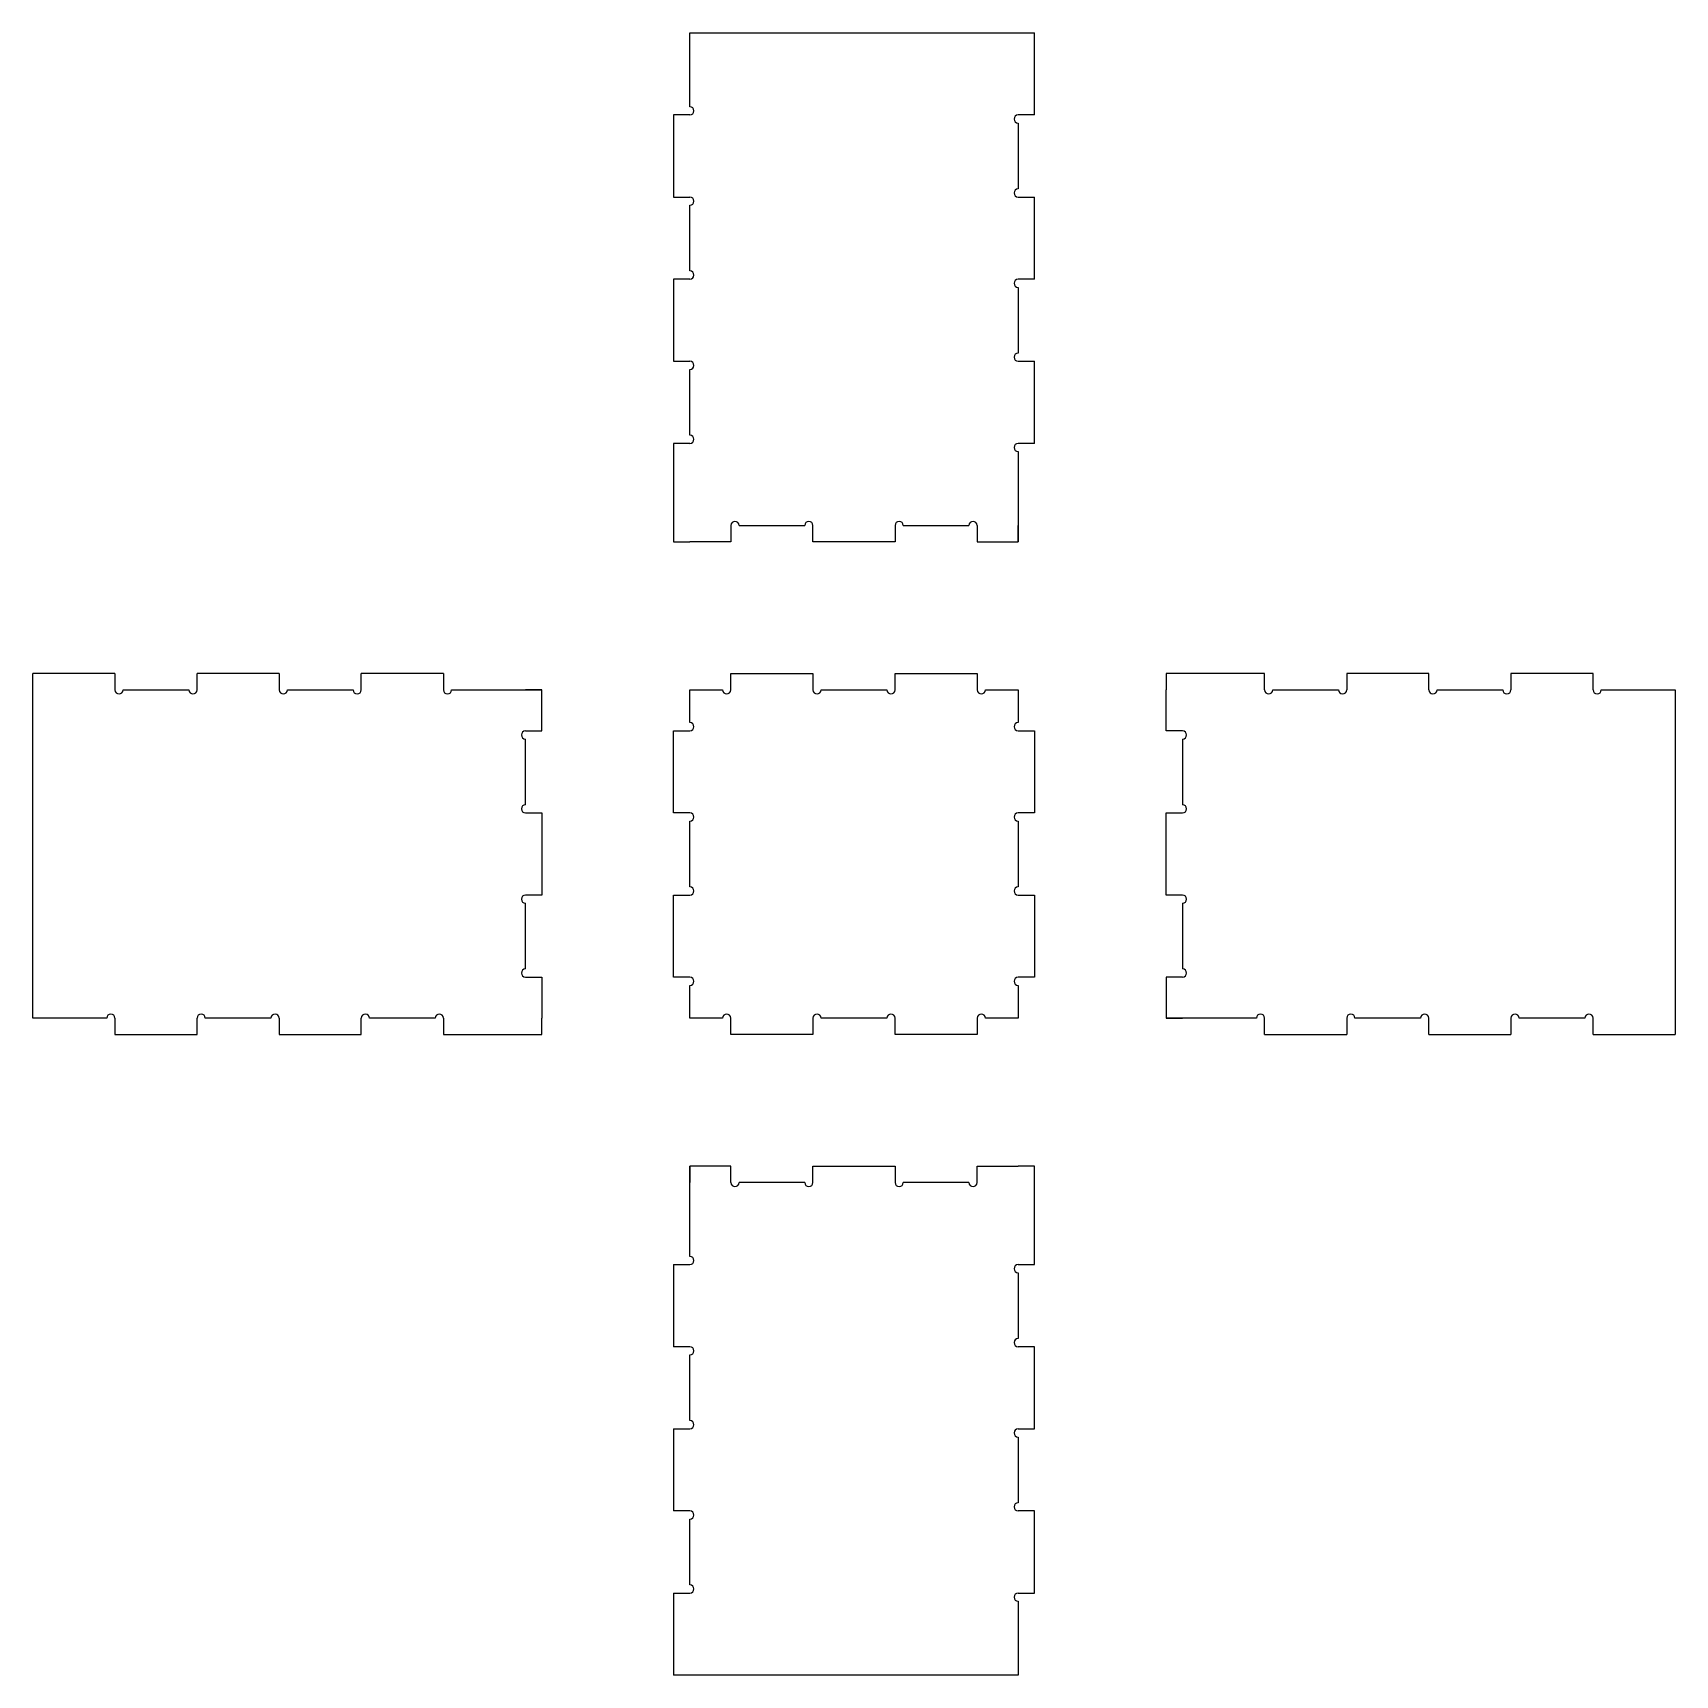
# Model space of a CAD drawing. Header units: millimetres. Extents: x -100 to 300, y -120 to 280.
import ezdxf

# ---------------------------------------------------------------- set-up
doc = ezdxf.new("R2010")
doc.units = ezdxf.units.MM
doc.layers.get('0').update_dxf_attribs({"linetype": 'CONTINUOUS', "lineweight": 25, "true_color": 0x000000})

msp = doc.modelspace()

# ---------------------------------------------------------------- linework, layer by layer
for p, q in [((60, 280), (144, 280)), ((60, 262), (60, 280)), ((144, 260), (144, 280)), ((60, 260), (56, 260)), ((56, 260), (56, 240)), ((144, 260), (140, 260)), ((140, 258), (140, 242)), ((56, 240), (60, 240)), ((140, 240), (144, 240)), ((60, 222), (60, 238)), ((144, 220), (144, 240)), ((60, 220), (56, 220)), ((56, 220), (56, 200)), ((144, 220), (140, 220)), ((140, 218), (140, 202)), ((56, 200), (60, 200)), ((140, 200), (144, 200)), ((144, 180), (144, 200)), ((60, 182), (60, 198)), ((60, 180), (56, 180)), ((56, 180), (56, 160)), ((144, 180), (140, 180)), ((140, 178), (140, 160)), ((56, 160), (56, 156)), ((70, 160), (70, 156)), ((72, 160), (88, 160)), ((90, 156), (90, 160)), ((90, 160), (90, 160)), ((110, 160), (110, 156)), ((112, 160), (128, 160)), ((130, 160), (130, 156)), ((140, 156), (140, 160)), ((140, 160), (140, 156)), ((56, 156), (60, 156)), ((70, 156), (60, 156)), ((110, 156), (90, 156)), ((130, 156), (140, 156)), ((-80, 124), (-100, 124)), ((-80, 124), (-80, 120)), ((-40, 124), (-60, 124)), ((-40, 124), (-40, 120)), ((-20, 120), (-20, 124)), ((0, 124), (-20, 124)), ((0, 124), (0, 120)), ((70, 120), (70, 124)), ((70, 124), (90, 124)), ((70, 120), (70, 124)), ((90, 124), (90, 120)), ((90, 124), (90, 120)), ((110, 120), (110, 124)), ((110, 124), (130, 124)), ((110, 120), (110, 124)), ((130, 124), (130, 120)), ((180, 124), (176, 124)), ((176, 124), (176, 120)), ((200, 124), (180, 124)), ((200, 120), (200, 124)), ((240, 124), (220, 124)), ((220, 124), (220, 120)), ((240, 120), (240, 124)), ((280, 124), (260, 124)), ((260, 124), (260, 120)), ((280, 120), (280, 124)), ((-100, 40), (-100, 124)), ((-78, 120), (-62, 120)), ((-60, 120), (-60, 124)), ((-38, 120), (-22, 120)), ((2, 120), (20, 120)), ((24, 120), (20, 120)), ((20, 120), (24, 120)), ((24, 110), (24, 120)), ((60, 120), (68, 120)), ((60, 112), (60, 120)), ((92, 120), (108, 120)), ((132, 120), (140, 120)), ((140, 120), (140, 112)), ((176, 110), (176, 120)), ((202, 120), (218, 120)), ((242, 120), (258, 120)), ((282, 120), (300, 120)), ((300, 120), (300, 36)), ((20, 110), (24, 110)), ((20, 92), (20, 108)), ((56, 90), (56, 110)), ((56, 110), (60, 110)), ((140, 110), (144, 110)), ((140, 110), (144, 110)), ((144, 110), (144, 90)), ((180, 110), (176, 110)), ((180, 108), (180, 92)), ((20, 90), (24, 90)), ((24, 90), (24, 70)), ((60, 90), (56, 90)), ((60, 90), (56, 90)), ((60, 72), (60, 88)), ((144, 90), (140, 90)), ((144, 90), (140, 90)), ((140, 88), (140, 72)), ((176, 70), (176, 90)), ((176, 90), (180, 90)), ((180, 90), (180, 90)), ((24, 70), (20, 70)), ((20, 70), (20, 70)), ((20, 52), (20, 68)), ((56, 50), (56, 70)), ((56, 70), (60, 70)), ((56, 70), (60, 70)), ((140, 70), (144, 70)), ((140, 70), (144, 70)), ((144, 70), (144, 50)), ((180, 70), (176, 70)), ((180, 68), (180, 52)), ((20, 50), (24, 50)), ((24, 50), (24, 40)), ((60, 50), (56, 50)), ((60, 50), (56, 50)), ((144, 50), (140, 50)), ((180, 50), (176, 50)), ((176, 50), (176, 40)), ((60, 40), (60, 48)), ((140, 48), (140, 40)), ((-82, 40), (-100, 40)), ((-80, 40), (-80, 36)), ((-60, 36), (-60, 40)), ((-42, 40), (-58, 40)), ((-40, 40), (-40, 36)), ((-20, 36), (-20, 40)), ((0, 40), (0, 36)), ((24, 36), (24, 40)), ((68, 40), (60, 40)), ((70, 36), (70, 40)), ((108, 40), (92, 40)), ((110, 36), (110, 40)), ((110, 36), (110, 40)), ((176, 40), (180, 40)), ((180, 40), (176, 40)), ((198, 40), (180, 40)), ((200, 36), (200, 40)), ((220, 40), (220, 36)), ((238, 40), (222, 40)), ((240, 36), (240, 40)), ((260, 40), (260, 36)), ((278, 40), (262, 40)), ((280, 36), (280, 40)), ((-80, 36), (-60, 36)), ((-40, 36), (-20, 36)), ((-2, 40), (-18, 40)), ((0, 36), (20, 36)), ((20, 36), (24, 36)), ((90, 36), (70, 36)), ((90, 40), (90, 36)), ((90, 40), (90, 36)), ((130, 36), (110, 36)), ((130, 40), (130, 36)), ((130, 40), (130, 36)), ((140, 40), (132, 40)), ((200, 36), (220, 36)), ((240, 36), (260, 36)), ((280, 36), (300, 36)), ((70, 4), (60, 4)), ((60, 4), (60, 0)), ((60, 0), (60, 4)), ((90, 0), (90, 4)), ((90, 4), (110, 4)), ((110, 4), (110, 0)), ((130, 0), (130, 4)), ((130, 4), (140, 4)), ((144, 4), (140, 4)), ((144, 0), (144, 4)), ((60, -18), (60, 0)), ((70, 0), (70, 4)), ((88, 0), (72, 0)), ((110, 0), (110, 0)), ((128, 0), (112, 0)), ((144, -20), (144, 0)), ((56, -20), (60, -20)), ((56, -20), (56, -40)), ((140, -20), (144, -20)), ((140, -22), (140, -38)), ((60, -40), (56, -40)), ((144, -40), (140, -40)), ((60, -58), (60, -42)), ((144, -60), (144, -40)), ((56, -60), (60, -60)), ((56, -60), (56, -80)), ((140, -60), (144, -60)), ((140, -62), (140, -78)), ((60, -80), (56, -80)), ((144, -80), (140, -80)), ((144, -100), (144, -80)), ((60, -98), (60, -82)), ((56, -100), (60, -100)), ((56, -100), (56, -120)), ((140, -100), (144, -100)), ((140, -102), (140, -120)), ((140, -120), (56, -120))]:
    msp.add_line(p, q)
for centre, start, end in [((60, 261), 270, 90), ((140, 259), 90, 270), ((60, 239), 270, 90), ((140, 241), 90, 270), ((60, 221), 270, 90), ((140, 219), 90, 270), ((60, 199), 270, 90), ((140, 201), 90, 270), ((60, 181), 270, 90), ((140, 179), 90, 270), ((71, 160), 360, 180), ((89, 160), 360, 180), ((111, 160), 360, 180), ((129, 160), 360, 180), ((-79, 120), 180, 360), ((-61, 120), 180, 360), ((-39, 120), 180, 360), ((-21, 120), 180, 360), ((1, 120), 180, 360), ((69, 120), 180, 360), ((91, 120), 180, 0), ((109, 120), 180, 0), ((131, 120), 180, 0), ((201, 120), 180, 0), ((219, 120), 180, 0), ((241, 120), 180, 0), ((259, 120), 180, 0), ((281, 120), 180, 0), ((60, 111), 270, 90), ((140, 111), 90, 270), ((20, 109), 90, 270), ((180, 109), 270, 90), ((20, 91), 90, 270), ((180, 91), 270, 90), ((60, 89), 270, 90), ((140, 89), 90, 270), ((60, 71), 270, 90), ((20, 69), 90, 270), ((140, 71), 90, 270), ((180, 69), 270, 90), ((20, 51), 90, 270), ((180, 51), 270, 90), ((60, 49), 270, 90), ((140, 49), 90, 270), ((-81, 40), 360, 180), ((-59, 40), 360, 180), ((-41, 40), 360, 180), ((-19, 40), 360, 180), ((-1, 40), 360, 180), ((69, 40), 360, 180), ((91, 40), 360, 180), ((109, 40), 360, 180), ((131, 40), 360, 180), ((199, 40), 0, 180), ((221, 40), 0, 180), ((239, 40), 0, 180), ((261, 40), 0, 180), ((279, 40), 0, 180), ((71, 0), 180, 360), ((89, 0), 180, 360), ((111, 0), 180, 360), ((129, 0), 180, 360), ((60, -19), 270, 90), ((140, -21), 90, 270), ((60, -41), 270, 90), ((140, -39), 90, 270), ((60, -59), 270, 90), ((140, -61), 90, 270), ((60, -81), 270, 90), ((140, -79), 90, 270), ((60, -99), 270, 90), ((140, -101), 90, 270)]:
    msp.add_arc(centre, 1, start, end)

doc.saveas('drawing.dxf')
